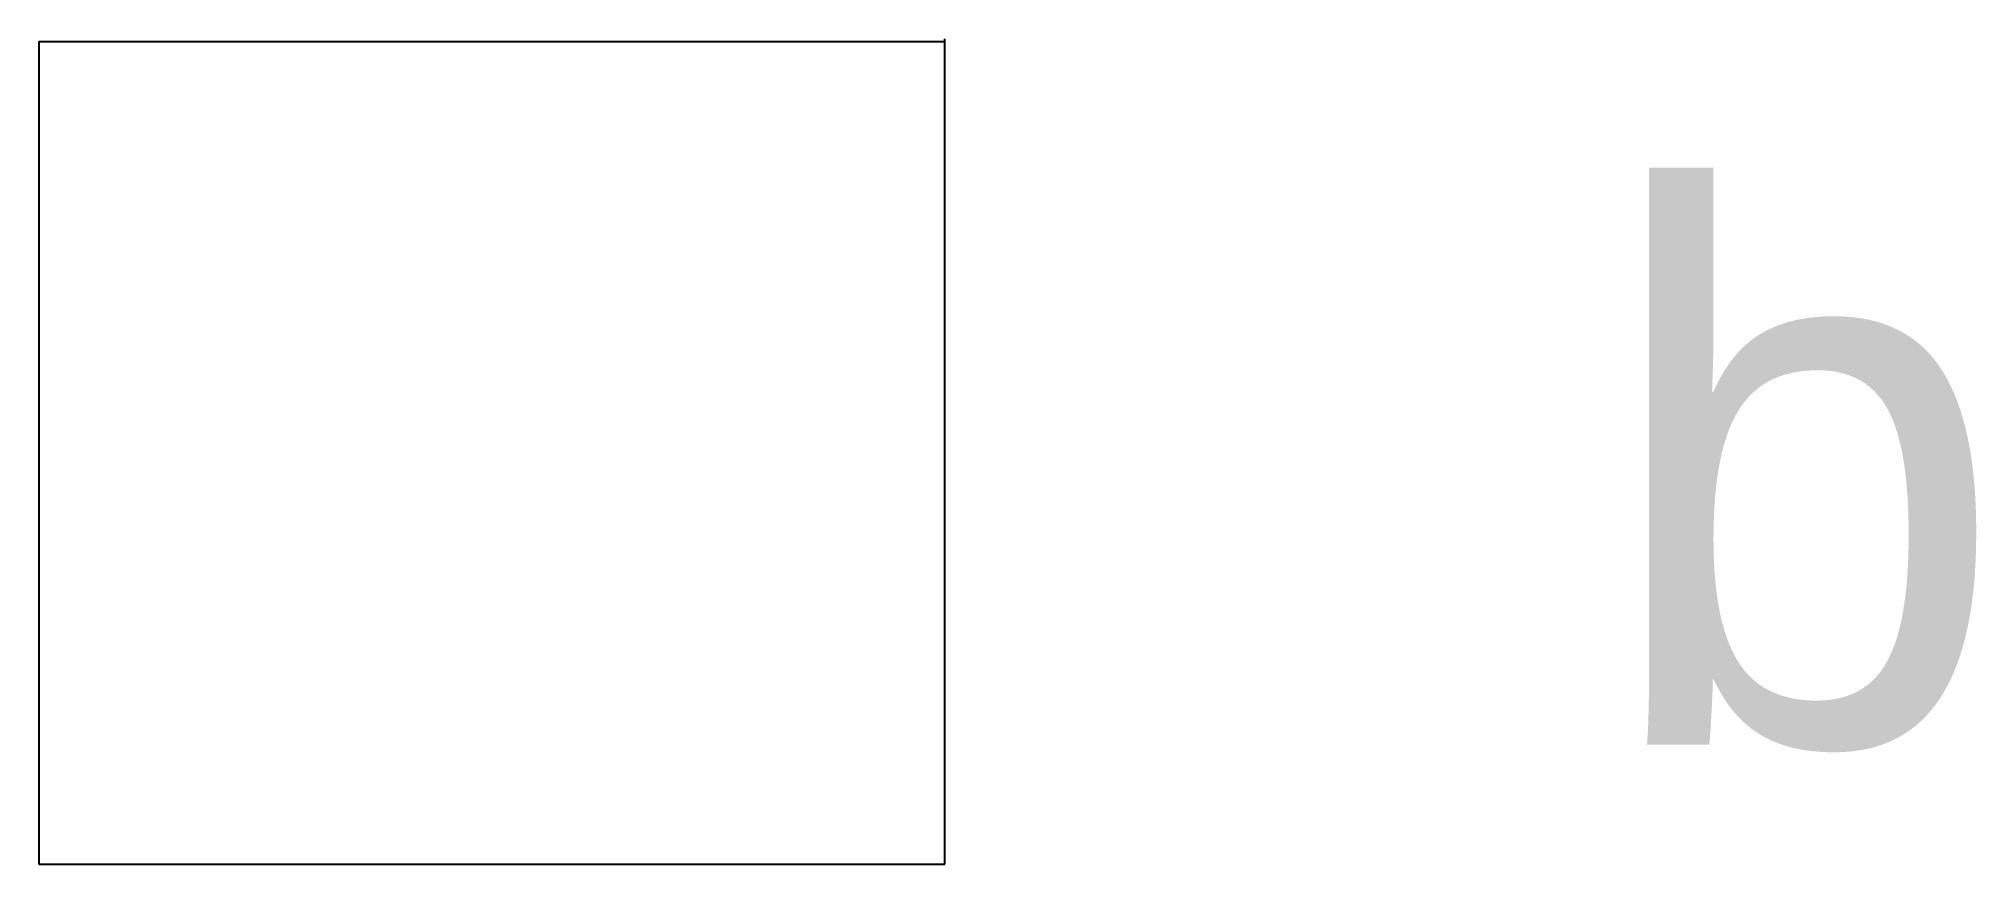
# Model space of a CAD drawing. Header units: metres. Extents: x -119997 to -119112, y -277963 to -277586.
import ezdxf

# ---------------------------------------------------------------- set-up
doc = ezdxf.new("R2010")
doc.units = ezdxf.units.M
doc.layers.add('DIM', color=4, linetype='Continuous')
doc.layers.add('K', color=2, linetype='Continuous')

msp = doc.modelspace()

# ---------------------------------------------------------------- linework, layer by layer
at = {"layer": 'K'}
for p, q in [((-119996.99, -277587.53), (-119996.99, -277963.07)), ((-119996.99, -277587.53), (-119583.3, -277587.53)), ((-119583.3, -277963.07), (-119583.3, -277586.22)), ((-119996.99, -277963.07), (-119583.3, -277963.07))]:
    msp.add_line(p, q, dxfattribs=at)

# ---------------------------------------------------------------- texts
at = {"layer": 'DIM'}
msp.add_text('b', height=250, dxfattribs=at).set_placement((-119284.27, -277908.42))

doc.saveas('drawing.dxf')
